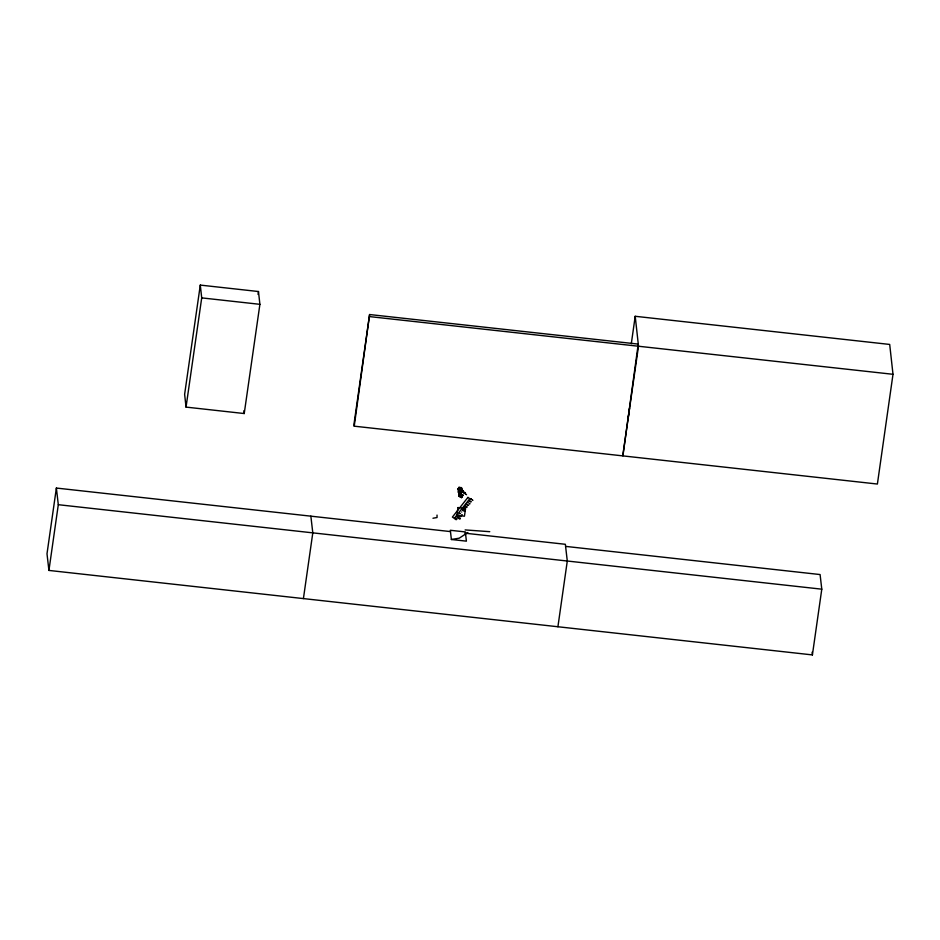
<?xml version="1.0" encoding="UTF-8"?>
<svg xmlns="http://www.w3.org/2000/svg" width="940" height="940" viewBox="0 0 940 940"><rect width="100%" height="100%" fill="white"/><g stroke="black" fill="none" stroke-linecap="round" stroke-linejoin="round"><path stroke-width="1.41" d="M464.055 508.376L464.313 507.894M458.379 515.567L458.72 515.402M460.165 489.564L458.532 488.894L458.814 491.315L461.129 492.501L460.33 494.287L460.471 495.556L462.081 496.39L461.587 497.624L459.072 496.332L458.285 489.317L460.835 487.472L461.54 487.837L463.126 492.043L460.553 488.318M468.155 502.195L467.732 502.747M470.987 499.434L471.375 499.022M470.834 502.078L471.222 501.678M466.745 506.883L466.769 507.271M472.28 500.174C471.633 499.07 473.666 500.844 472.503 500.362M457.991 517.259L457.615 517.693M461.54 514.838L462.233 514.673M469.142 503.018L469.213 503.711M627.861 420.521L629.33 409.934A48.128 4.089 -83.7 0 0 629.542 408.336M622.903 455.877L638.236 344.099L369.596 314.536L354.004 424.093L354.227 426.173L877.396 484.041L893 374.296L889.698 344.44L635.205 316.287L631.304 343.723M464.055 511.243L464.489 510.69M450.471 531.582L56.377 488.06L47 553.789L48.927 570.427L812.407 654.91L821.783 589.18L820.091 574.552L565.598 546.387M48.927 570.427L58.303 504.698L56.377 488.06M200.291 285.09L184.628 394.306L186.038 407.102L244.224 413.541L259.898 304.325L258.476 291.529L200.291 285.09L201.712 297.886L186.038 407.102M258.065 294.408L258.476 291.529M303.42 598.58L312.797 532.863L310.858 516.142M354.227 426.173L369.596 314.536M557.913 626.745L567.29 561.015L565.351 544.295L465.018 533.192M463.244 510.608L463.349 509.88L462.88 510.361M464.959 506.284L465.159 505.603L464.607 506.037M469.741 501.29L469.941 500.621L469.377 501.044M465.688 494.228L465.429 493.853M467.603 505.274L468.555 505.285M458.72 517.928L458.156 518.234L458.673 517.787M464.912 511.149L464.877 511.019M462.821 491.714L463.62 492.102M459.072 515.296L458.861 515.978L459.284 515.449M460.847 490.081L461.54 487.837M470.447 501.525L470.576 501.502M460.212 489.153L461.235 488.389L461.246 494.182L462.844 495.004L462.351 496.25L459.848 494.957L460.8 490.445L460.4 487.954L459.178 487.32L458.097 488.847L459.742 490.21M463.385 492.63L462.691 491.973M464.689 492.349L465.523 493.054M460.165 516.13L459.66 516.342M470.012 503.652L469.741 503.969M463.937 492.642L464.619 492.595M455.947 519.491L455.806 518.469L455.16 518.951L456.123 518.845L456.123 519.644L456.535 518.974M465.265 509.01L465.418 509.433M458.097 488.847L459.178 487.32M458.52 489.576L459.707 490.01M459.261 490.057L458.861 487.472M459.225 493.864L458.332 491.961L458.814 491.315L460.189 492.443M459.072 496.332L459.601 495.38L458.285 489.317L458.638 489.811M461.587 497.624L459.942 496.508L461.246 494.182M460.248 494.922L461.117 495.65L460.906 494.875M461.552 497.331L462.081 496.39M462.351 496.25L462.844 495.004M464.149 493.206L464.149 492.419M461.869 491.561L462.621 490.903M463.338 507.953L463.949 507.612M462.832 491.173L462.457 492.008M465.288 492.724L464.372 493.124M466.51 494.734L466.358 494.487M462.045 491.867L462.28 491.256M462.351 491.984L463.467 491.479M462.68 491.773L461.94 491.268M463.444 491.62L462.821 491.879L460.835 487.472M464.995 493.547L465.606 494.111M466.381 504.604L466.299 504.193M459.766 513.287L460.236 513.51M460.189 513.569L460.459 513.534M464.666 508.188L465.335 508.74M464.783 508.505L464.901 509.104L465.288 508.446M466.146 507.083L466.757 506.766M456.311 519.479L456.852 519.186M466.381 507.353L466.687 506.977M462.844 491.044L461.235 488.389M460.436 516.871L460.835 516.483M458.99 518.68L459.425 518.269M467.826 532.557L459.249 538.173L451.376 539.49L450.319 530.278L465.335 531.934L466.405 541.158L451.376 539.49M459.86 516.589L460.177 515.942M467.838 504.886L467.709 505.426M432.964 518.245L437.041 517.529L437.03 515.073M465.124 529.925L489.752 531.676M201.712 297.886L259.898 304.325M369.855 316.627L893 374.296M58.303 504.698L821.783 589.18M466.875 504.909L467.309 504.38M461.246 495.427L460.377 494.687M459.284 488.213L460.565 489.27M459.202 488.353L460.353 489.258M458.414 488.694L459.637 489.329L460.4 487.954L460.494 488.659M460.882 492.936L458.567 491.738L458.896 494.769M458.332 491.961L459.037 492.325M460.377 494.005L462.88 495.298M460.565 493.853L460.718 495.133L462.315 495.956M459.601 495.38L462.116 496.684M455.16 518.034L454.748 518.716M458.814 491.315L459.848 494.957M459.637 494.182L459.942 496.508M812.101 652.243L812.407 654.91M635.205 316.287L638.507 346.132L622.832 455.301M243.918 410.698L244.224 413.541M463.079 509.786L462.398 510.126L463.079 509.75M457.991 507.565L456.887 515.355L464.442 516.201L465.559 508.399L457.991 507.565M457.169 516.648L457.146 517.411L457.251 516.718M467.92 497.401L452.41 517.071L454.302 518.363L469.812 498.694L467.92 497.401M470.517 498.623L471.163 498.752L470.517 498.623M461.704 511.947L461.752 511.995M459.484 518.598L460.13 518.727L459.484 518.598"/></g></svg>
